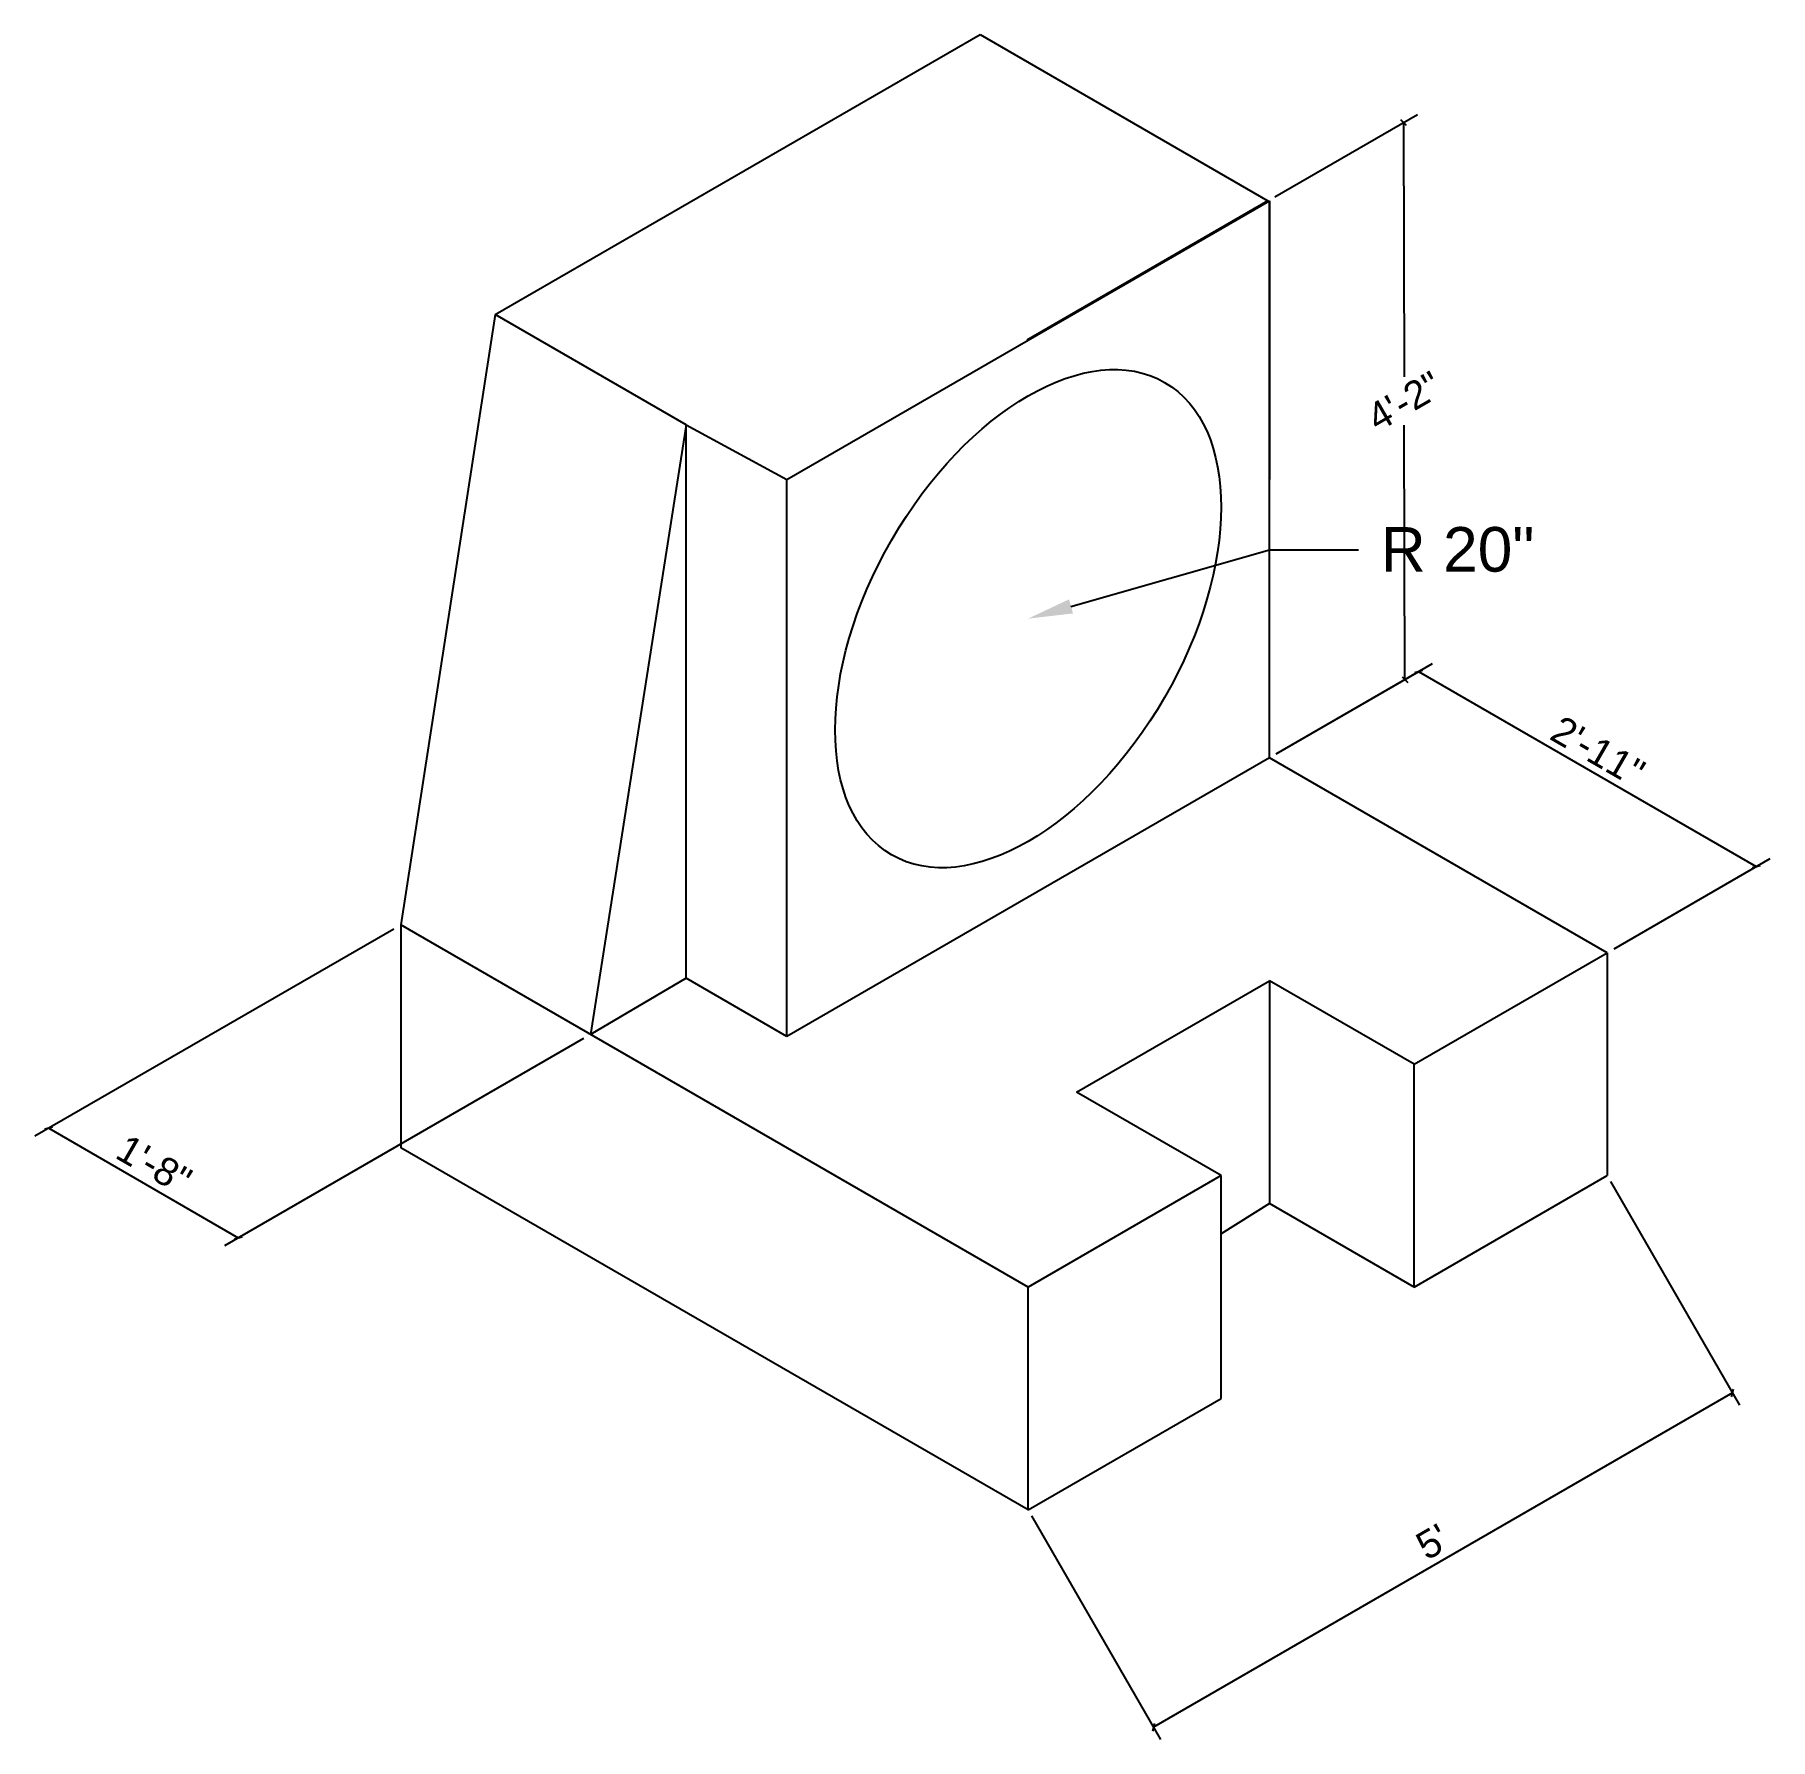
# Model space of a CAD drawing. Header units: inches. Extents: x 3392 to 3548, y 1838 to 1991.
import ezdxf
from ezdxf import colors
from ezdxf.entities.mleader import LeaderData, LeaderLine
from ezdxf.math import Vec2, Vec3

# ---------------------------------------------------------------- set-up
doc = ezdxf.new("R2010")
doc.units = ezdxf.units.IN
doc.styles.get("Standard").update_dxf_attribs({"font": 'arial.ttf'})
doc.dimstyles.new('ISO-25', dxfattribs={"dimtxt": 2.5, "dimasz": 0.5, "dimexe": 1.25, "dimexo": 0.625, "dimtad": 1, "dimdec": 0, "dimlunit": 4, "dimtxsty": 'Standard', "dimblk": 'OBLIQUE', "dimcen": 2.5, "dimclrt": 7, "dimadec": 0, "dimazin": 0, "dimtfac": 1, "dimtdec": 0, "dimtmove": 0, "dimatfit": 3, "dimfxl": 1, "dimtfillclr": 5, "dimarcsym": 0})

# ---------------------------------------------------------------- blocks, each defined once
blk = doc.blocks.new('_Oblique')
at = {"color": 0, "linetype": 'ByBlock', "lineweight": -2}
blk.add_line((-0.5, -0.5), (0.5, 0.5), dxfattribs=at)
blk = doc.blocks.new('*D11')
at = {"color": 0, "lineweight": -2, "transparency": 16777216}
for p, q in [((3503.49, 1976.82), (3516.29, 1984.21)), ((3515.04, 1983.49), (3515.1, 1960.66)), ((3515.17, 1933.49), (3515.11, 1956.32)), ((3503.62, 1926.82), (3516.41, 1934.21))]:
    blk.add_line(p, q, dxfattribs=at)
at = {"layer": 'Defpoints', "color": 0, "transparency": 16777216}
for p in [(3502.87, 1976.46), (3515.17, 1933.49), (3503, 1926.46)]:
    blk.add_point(p, dxfattribs=at)
at = {"color": 0, "lineweight": -2, "transparency": 16777216, "xscale": 0.5, "yscale": 0.5, "zscale": 0.5}
for p, rotation in [((3515.04, 1983.49), 90.14426808874953), ((3515.17, 1933.49), 270.1442680887495)]:
    blk.add_blockref('_Oblique', p, dxfattribs=dict(at, rotation=rotation))
at = {"color": 7, "transparency": 16777216, "insert": (3515.1, 1958.49), "char_height": 2.5, "attachment_point": 5, "rotation": 30}
blk.add_mtext('4\'-2"', dxfattribs=at)
blk = doc.blocks.new('*D13')
at = {"color": 0, "lineweight": -2, "transparency": 16777216}
for p, q in [((3503.62, 1926.82), (3517.64, 1934.92)), ((3516.39, 1934.2), (3546.7, 1916.7)), ((3533.93, 1909.32), (3547.95, 1917.42))]:
    blk.add_line(p, q, dxfattribs=at)
at = {"layer": 'Defpoints', "color": 0, "transparency": 16777216}
for p in [(3503, 1926.46), (3546.7, 1916.7), (3533.31, 1908.96)]:
    blk.add_point(p, dxfattribs=at)
at = {"color": 0, "lineweight": -2, "transparency": 16777216, "xscale": 0.5, "yscale": 0.5, "zscale": 0.5}
for p, rotation in [((3516.39, 1934.2), 149.9999999999998), ((3546.7, 1916.7), 329.9999999999998)]:
    blk.add_blockref('_Oblique', p, dxfattribs=dict(at, rotation=rotation))
at = {"color": 7, "transparency": 16777216, "insert": (3532.49, 1927.07), "char_height": 2.5, "attachment_point": 5, "rotation": 330}
blk.add_mtext('2\'-11"', dxfattribs=at)
blk = doc.blocks.new('*D14')
at = {"color": 0, "lineweight": -2, "transparency": 16777216}
for p, q in [((3533.62, 1888.42), (3545.2, 1868.36)), ((3544.57, 1869.45), (3492.61, 1839.45)), ((3481.66, 1858.42), (3493.24, 1838.36))]:
    blk.add_line(p, q, dxfattribs=at)
at = {"layer": 'Defpoints', "color": 0, "transparency": 16777216}
for p in [(3533.31, 1888.96), (3481.35, 1858.96), (3492.61, 1839.45)]:
    blk.add_point(p, dxfattribs=at)
at = {"color": 0, "lineweight": -2, "transparency": 16777216, "xscale": 0.5, "yscale": 0.5, "zscale": 0.5}
for p, rotation in [((3544.57, 1869.45), 30.00000000000045), ((3492.61, 1839.45), 210.0000000000005)]:
    blk.add_blockref('_Oblique', p, dxfattribs=dict(at, rotation=rotation))
at = {"color": 7, "transparency": 16777216, "insert": (3517.64, 1856.09), "char_height": 2.5, "attachment_point": 5, "rotation": 30}
blk.add_mtext("5'", dxfattribs=at)
blk = doc.blocks.new('*D15')
at = {"color": 0, "lineweight": -2, "transparency": 16777216}
for p, q in [((3424.43, 1911.1), (3392.2, 1892.49)), ((3441.45, 1901.27), (3409.22, 1882.66)), ((3393.45, 1893.21), (3410.47, 1883.39))]:
    blk.add_line(p, q, dxfattribs=at)
at = {"layer": 'Defpoints', "color": 0, "transparency": 16777216}
for p in [(3425.05, 1911.46), (3442.07, 1901.63), (3410.47, 1883.39)]:
    blk.add_point(p, dxfattribs=at)
at = {"color": 0, "lineweight": -2, "transparency": 16777216, "xscale": 0.5, "yscale": 0.5, "zscale": 0.5}
for p, rotation in [((3393.45, 1893.21), 149.9999999999991), ((3410.47, 1883.39), 329.9999999999991)]:
    blk.add_blockref('_Oblique', p, dxfattribs=dict(at, rotation=rotation))
at = {"color": 7, "transparency": 16777216, "insert": (3402.91, 1889.95), "char_height": 2.5, "attachment_point": 5, "rotation": 330}
blk.add_mtext('1\'-8"', dxfattribs=at)

msp = doc.modelspace()

# ---------------------------------------------------------------- linework, layer by layer
for p, q in [((3433.53, 1966.25), (3477.04, 1991.38)), ((3477.04, 1991.38), (3502.87, 1976.46)), ((3459.69, 1951.46), (3503, 1976.46)), ((3502.87, 1976.46), (3481.22, 1963.96)), ((3503, 1926.46), (3503, 1976.46)), ((3503, 1976.46), (3503, 1951.46)), ((3503, 1976.46), (3503, 1951.46)), ((3433.53, 1966.25), (3425.05, 1911.46)), ((3450.65, 1956.37), (3433.53, 1966.25)), ((3459.69, 1951.46), (3481.35, 1963.96)), ((3450.65, 1956.37), (3442.07, 1901.63)), ((3450.65, 1906.68), (3450.65, 1956.37)), ((3450.65, 1956.37), (3459.69, 1951.46)), ((3459.69, 1901.46), (3459.69, 1951.46)), ((3503, 1926.46), (3459.69, 1901.46)), ((3533.31, 1908.96), (3503, 1926.46)), ((3503, 1926.46), (3503, 1926.46)), ((3503, 1926.46), (3503, 1926.46)), ((3481.35, 1878.96), (3425.05, 1911.46)), ((3425.05, 1911.46), (3425.05, 1891.46)), ((3515.99, 1898.96), (3533.31, 1908.96)), ((3533.31, 1908.96), (3533.31, 1908.96)), ((3533.31, 1908.96), (3533.31, 1888.96)), ((3450.65, 1906.68), (3442.07, 1901.63)), ((3459.69, 1901.46), (3450.65, 1906.68)), ((3485.68, 1896.46), (3503, 1906.46)), ((3515.99, 1898.96), (3503, 1906.46)), ((3503, 1906.46), (3503, 1886.46)), ((3515.99, 1878.96), (3515.99, 1898.96)), ((3515.99, 1898.96), (3515.99, 1898.96)), ((3498.67, 1888.96), (3485.68, 1896.46)), ((3485.68, 1896.46), (3485.68, 1896.46)), ((3481.35, 1858.96), (3425.05, 1891.46)), ((3498.67, 1888.96), (3481.35, 1878.96)), ((3498.67, 1868.96), (3498.67, 1888.96)), ((3498.67, 1888.96), (3498.67, 1888.96)), ((3515.99, 1878.96), (3533.31, 1888.96)), ((3503, 1886.46), (3498.67, 1883.74)), ((3515.99, 1878.96), (3503, 1886.46)), ((3481.35, 1858.96), (3481.35, 1878.96)), ((3481.35, 1858.96), (3498.67, 1868.96)), ((3498.67, 1868.96), (3498.67, 1868.96)), ((3481.35, 1858.96), (3481.35, 1858.96)), ((3481.35, 1858.96), (3481.35, 1858.96)), ((3481.35, 1858.96), (3481.35, 1858.96)), ((3481.35, 1858.96), (3481.35, 1858.96))]:
    msp.add_line(p, q)
msp.add_ellipse((3481.35, 1938.96), major_axis=(-12.25, -21.21), ratio=0.57735)

# ---------------------------------------------------------------- dimensions: what is measured, and where the dimension line sits
dim = msp.add_aligned_dim(p1=(3502.87, 1976.46), p2=(3503, 1926.46), distance=12.19, dimstyle='ISO-25')
dim.commit()
dim.dimension.update_dxf_attribs({"geometry": '*D11', "text_midpoint": (3515.1, 1958.49), "text_rotation": 30})
for p1, p2, distance, picture, middle in [((3503, 1926.46), (3533.31, 1908.96), 13.4, '*D13', (3532.49, 1927.07)), ((3425.05, 1911.46), (3442.07, 1901.63), -31.61, '*D15', (3402.91, 1889.95)), ((3533.31, 1888.96), (3481.35, 1858.96), 22.53, '*D14', (3517.64, 1856.09))]:
    dim = msp.add_aligned_dim(p1=p1, p2=p2, distance=distance, dimstyle='ISO-25')
    dim.commit()
    dim.dimension.update_dxf_attribs({"geometry": picture, "text_midpoint": middle})

# ---------------------------------------------------------------- leaders
ml = msp.add_multileader_mtext('Standard')
ml.set_content('R 20"', color=256)
ml.set_leader_properties()
ml.build(insert=Vec2(0, 0))
ctx = ml.context
ctx.base_point, ctx.plane_origin = Vec3(3511, 1945.14), Vec3(3481.35, 1938.96)
notes = []
notes.append((ctx, [(0, (1, 1, 0), (3503, 1945.14), (1, 0), 8, [(0, [(3481.35, 1938.96)], 0, [])])]))
ctx.mtext.insert, ctx.mtext.flow_direction = Vec3(3513, 1947.18), 5
for ctx, leaders in notes:
    for number, flags, end, landing, length, lines in leaders:
        leader = LeaderData()
        leader.index, (leader.has_last_leader_line, leader.has_dogleg_vector, leader.attachment_direction) = number, flags
        leader.last_leader_point, leader.dogleg_vector, leader.dogleg_length = Vec3(end), Vec3(landing), length
        for number, points, colour, breaks in lines:
            line = LeaderLine()
            line.index, line.vertices, line.color, line.breaks = number, Vec3.list(points), colors.encode_raw_color(colour), breaks
            leader.lines.append(line)
        ctx.leaders.append(leader)

doc.saveas('drawing.dxf')
